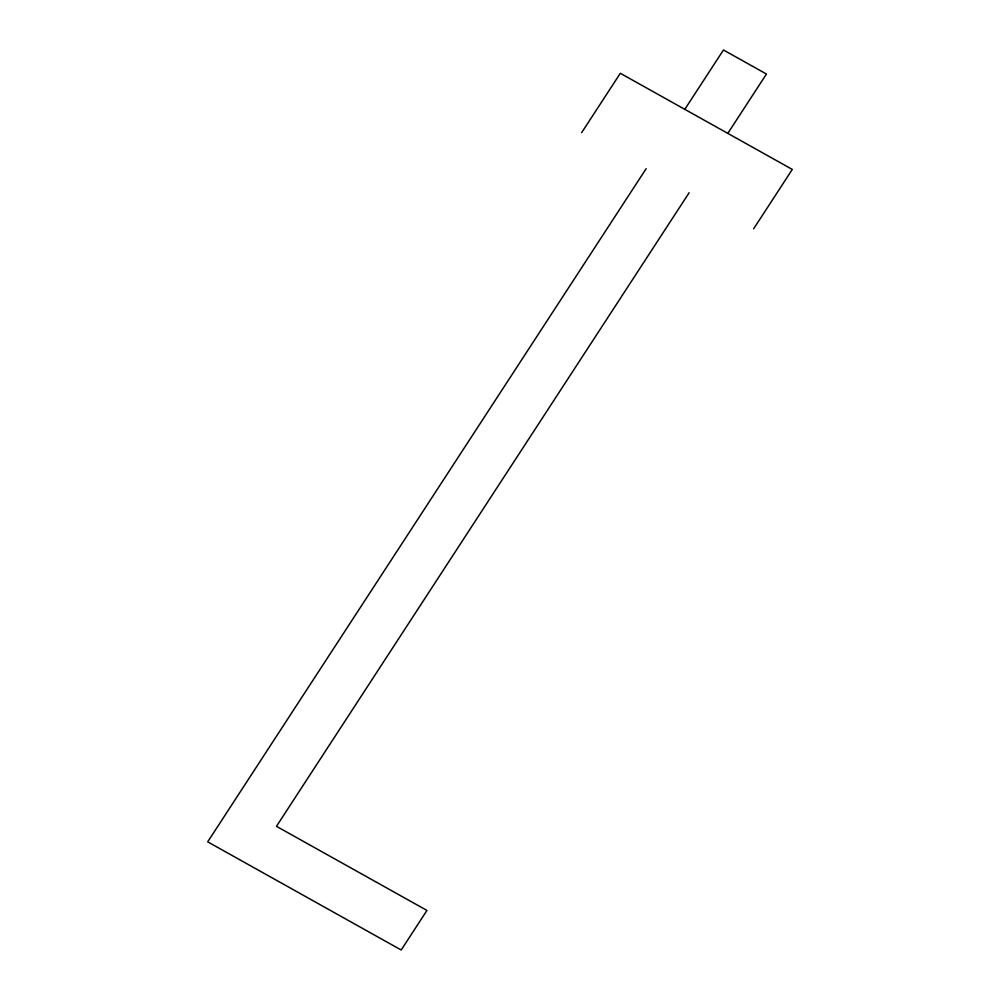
<?xml version="1.0" encoding="UTF-8"?>
<svg xmlns="http://www.w3.org/2000/svg" width="1000" height="1000" viewBox="0 0 1000 1000"><rect width="100%" height="100%" fill="white"/><g stroke="black" fill="none" stroke-linecap="round" stroke-linejoin="round"><path stroke-width="1.5" d="M581.663 132.625L620.312 73.288L792.3 169.425L753.65 228.762M646.162 168.675L207.7 841.838L401.188 950L426.95 910.438L276.462 826.325L689.15 192.712M684.8 109.338L723.45 50L766.45 74.037L727.8 133.375"/></g></svg>
